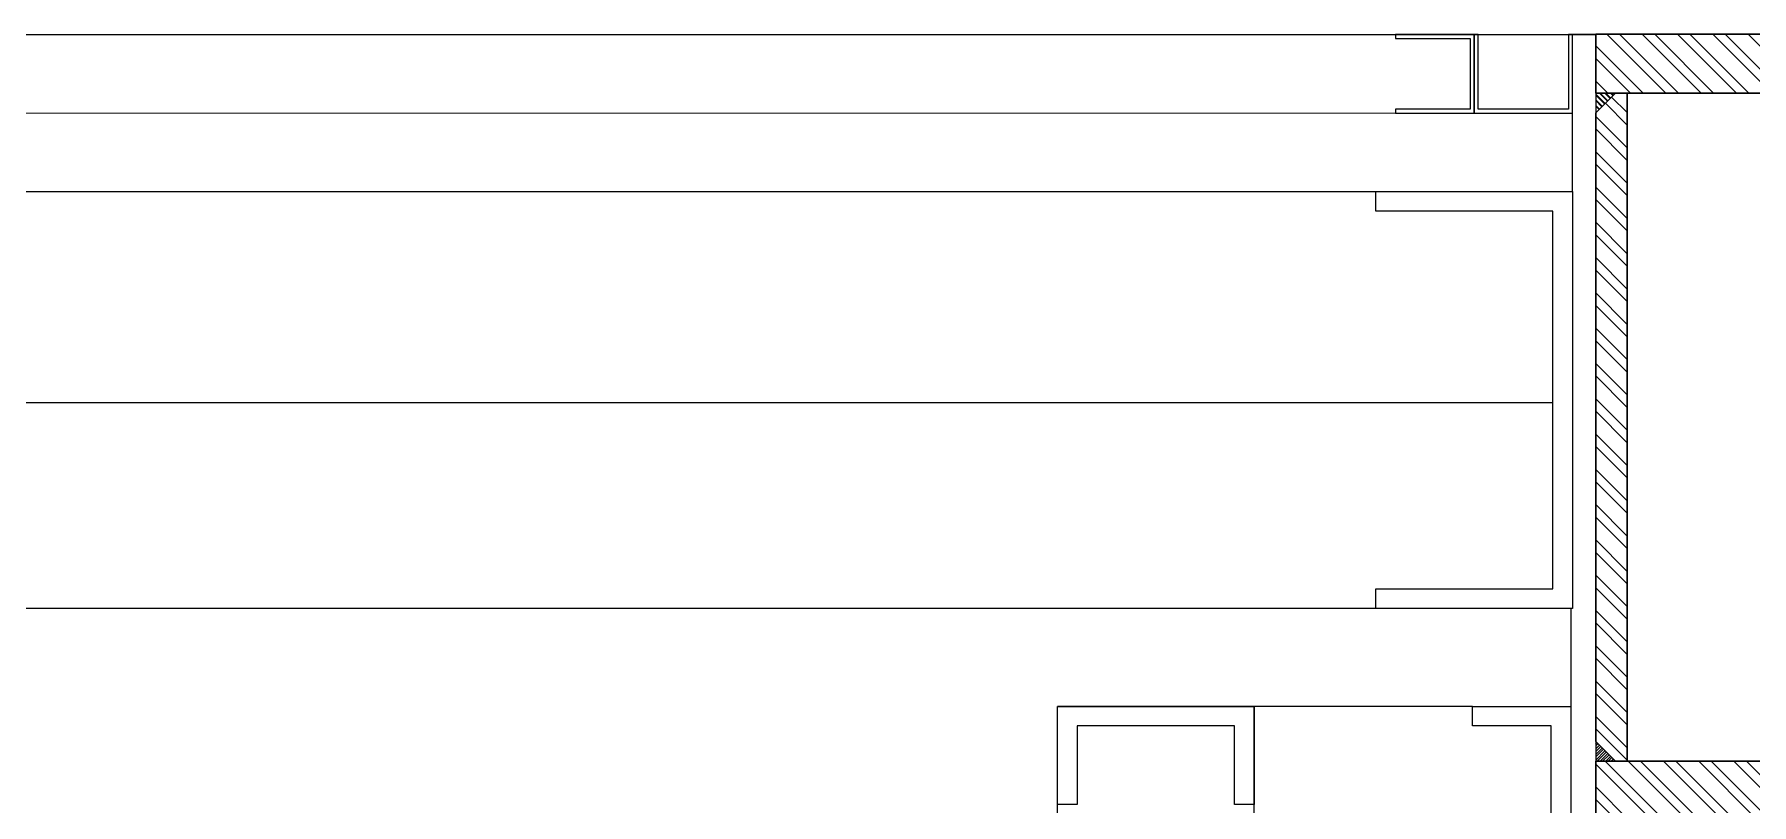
# Model space of a CAD drawing. Header units: centimetres. Extents: x -20963 to 233486, y -95276 to 159172.
# Drawn here: x 105490.55 to 105534.25, y 31753.75 to 31773.35 of the extents above; entities that cross this region are included whole.
import ezdxf

# ---------------------------------------------------------------- set-up
doc = ezdxf.new("R2010")
doc.units = ezdxf.units.CM
doc.header["$LTSCALE"] = 10
doc.header["$MEASUREMENT"] = 0
doc.linetypes.add('DASHDOT2', pattern=[0.5, 0.25, -0.125, 0, -0.125])
for name, color, linetype in [('006 plans$0$$glazing$0$$WALL SECTION$0$External Wall Details$0$A-DETL-INSL', 8, 'Continuous'), ('006 plans$0$$glazing$0$isocab panels', 5, 'Continuous'), ('006 plans$0$$glazing$0$steel', 7, 'Continuous'), ('A-MA-DEMISE LINE', 10, 'DASHDOT2'), ('LP-DIMENSION_INT_100', 51, 'Continuous')]:
    doc.layers.add(name, color=color, linetype=linetype)
for name, color, linetype, lineweight in [('006 plans$0$$glazing$0$A-LIN-30', 2, 'Continuous', 30), ('006 plans$0$$glazing$0$Hatch_steel', 33, 'Continuous', 30), ('006 plans$0$A-DOOR', 5, 'Continuous', 13)]:
    doc.layers.add(name, color=color, linetype=linetype, lineweight=lineweight)
doc.linetypes.add('006 plans$0$$glazing$0$$WALL SECTION$0$External Wall Details$0$BATTING', pattern='A,0.00254,-2.54,[134,ltypeshp.shx,S=2.54,R=0,X=-2.54,Y=0],-5.08,[134,ltypeshp.shx,S=2.54,R=180,X=2.54,Y=0],-2.54', length=10.16254)

# ---------------------------------------------------------------- blocks, each defined once
blk = doc.blocks.new('006 plans$0$$glazing$0$SPF2_MULLION')
at = {"layer": '006 plans$0$$glazing$0$Hatch_steel'}
h = blk.add_hatch(dxfattribs=at)
h.set_pattern_fill('_USER', color=256, angle=135, style=0, pattern_type=0)
h.set_pattern_definition([(45.00000000000001, (2569.187130626291, -1530.774650389794), (0.7071067811865476, -0.7071067811865475), [])])
h.paths.add_polyline_path([(34.65540718240663, -66.06982391170459), (39.65540718240663, -66.06982391170459), (39.65540718240663, -71.06982391170459)])
h = blk.add_hatch(dxfattribs=at)
h.set_pattern_fill('_USER', color=256, angle=135, style=0, pattern_type=0)
h.set_pattern_definition([(315, (2569.187130626291, 1228.635002566385), (0.7071067811865476, 0.7071067811865475), [])])
h.paths.add_polyline_path([(34.65540718240663, -236.0698239117046), (39.65540718240663, -236.0698239117046), (39.65540718240663, -231.0698239117046)])
at = {"layer": '006 plans$0$$glazing$0$steel'}
for p, q in [((39.65540718240663, -71.06982391170459), (39.65540718240663, -66.06982391170459)), ((39.65540718240663, -236.0698239117046), (39.65540718240663, -231.0698239117046))]:
    blk.add_line(p, q, dxfattribs=at)
for points in [[(-40.34459281759337, -66.06982391170459), (39.65540718240663, -66.06982391170459), (39.65540718240663, -51.06982391170459), (-40.34459281759337, -51.06982391170459)], [(34.65540718240663, -236.0698239117046), (31.65540718240663, -236.0698239117046), (31.65540718240663, -66.06982391170459), (34.65540718240663, -66.06982391170459), (39.65540718240663, -71.06982391170459), (39.65540718240663, -231.0698239117046)], [(-40.34459281759337, -251.0698239117046), (39.65540718240663, -251.0698239117046), (39.65540718240663, -236.0698239117046), (-40.34459281759337, -236.0698239117046)]]:
    blk.add_lwpolyline(points, close=True, dxfattribs=at)
blk = doc.blocks.new('006 plans$0$$glazing$0$SPF1_MULLION')
at = {"layer": '006 plans$0$$glazing$0$Hatch_steel'}
h = blk.add_hatch(dxfattribs=at)
h.set_pattern_fill('STEEL', color=256, scale=2, style=0)
h.set_pattern_definition([(45, (0, 0), (-4.490128060534576, 4.490128060534577), []), (45, (0, 3.175), (-4.490128060534576, 4.490128060534577), [])])
h.paths.add_polyline_path([(39.65540718235297, -51.0698242604501), (-40.34459281764703, -51.0698242604501), (-40.34459281764703, -66.0698242604501), (39.65540718235297, -66.0698242604501)])
h.paths.add_polyline_path([(39.65540718235297, -71.0698242604501), (34.65540718235297, -66.0698242604501), (31.65540718235297, -66.0698242604501), (31.65540718235297, -236.0698242604501), (34.65540718235297, -236.0698242604501), (39.65540718235297, -231.0698242604501)])
h.paths.add_polyline_path([(39.65540718235297, -236.0698242604501), (-40.34459281764703, -236.0698242604501), (-40.34459281764703, -251.0698242604501), (39.65540718235297, -251.0698242604501)])
h.paths.add_polyline_path([(-32.34459281764703, -66.0698242604501), (-35.34459281764703, -66.0698242604501), (-40.34459281764703, -71.0698242604501), (-40.34459281764703, -231.0698242604501), (-35.34459281764703, -236.0698242604501), (-32.34459281764702, -236.0698242604501)])
h = blk.add_hatch(dxfattribs=at)
h.set_pattern_fill('_USER', color=256, angle=135, style=0, pattern_type=0)
h.set_pattern_definition([(135, (-2569.876316261622, -1530.774650738527), (-0.7071067811865476, -0.7071067811865475), [])])
h.paths.add_polyline_path([(-35.34459281764703, -66.0698242604501), (-40.34459281764703, -66.0698242604501), (-40.34459281764703, -71.0698242604501)])
h = blk.add_hatch(dxfattribs=at)
h.set_pattern_fill('_USER', color=256, angle=135, style=0, pattern_type=0)
h.set_pattern_definition([(225, (-2569.876316261622, 1228.635002217627), (-0.7071067811865476, 0.7071067811865475), [])])
h.paths.add_polyline_path([(-35.34459281764703, -236.0698242604501), (-40.34459281764703, -236.0698242604501), (-40.34459281764703, -231.0698242604501)])
at = {"layer": '006 plans$0$$glazing$0$steel'}
for p, q in [((-40.34459281764703, -71.0698242604501), (-40.34459281764703, -66.0698242604501)), ((-40.34459281764703, -236.0698242604501), (-40.34459281764703, -231.0698242604501))]:
    blk.add_line(p, q, dxfattribs=at)
for points in [[(-40.34459281764703, -66.0698242604501), (39.65540718235297, -66.0698242604501), (39.65540718235297, -51.0698242604501), (-40.34459281764703, -51.0698242604501)], [(-32.34459281764703, -236.0698242604501), (-35.34459281764703, -236.0698242604501), (-40.34459281764703, -231.0698242604501), (-40.34459281764703, -71.0698242604501), (-35.34459281764703, -66.0698242604501), (-32.34459281764703, -66.0698242604501)], [(-40.34459281764703, -251.0698242604501), (39.65540718235297, -251.0698242604501), (39.65540718235297, -236.0698242604501), (-40.34459281764703, -236.0698242604501)]]:
    blk.add_lwpolyline(points, close=True, dxfattribs=at)
blk = doc.blocks.new('gfgf')
at = {"layer": '006 plans$0$$glazing$0$$WALL SECTION$0$External Wall Details$0$A-DETL-INSL', "linetype": '006 plans$0$$glazing$0$$WALL SECTION$0$External Wall Details$0$BATTING', "ltscale": 5}
blk.add_lwpolyline([(391357.4268368837, 244957.2620380765), (390440.7668066017, 244957.261929828), (390440.7668820213, 244150.8505581327)], dxfattribs=at)
at = {"layer": '006 plans$0$$glazing$0$A-LIN-30', "color": 30}
blk.add_line((391362.4274640969, 245051.0247721791), (391368.3766191558, 245051.0247721791), dxfattribs=at)
at = {"layer": '006 plans$0$$glazing$0$isocab panels'}
blk.add_line((391362.0320263382, 244904.9549479173), (391362.0320263382, 244832.754947918), dxfattribs=at)
for points in [[(390346.9997971288, 244145.8505581327), (390346.9997971288, 245051.0290897997), (391362.4274640969, 245051.0247721791)], [(391362.4268305764, 245011.0306063717), (391362.4274640969, 245051.0247721791)], [(390366.9997971288, 244145.8505581327), (390366.9997971288, 245031.0290047591), (391362.4273790565, 245031.0247721793)], [(390386.9997971288, 244145.8505581327), (390386.9997971288, 245011.0289197185), (391362.427294016, 245011.0247721795)], [(391312.4268311629, 245006.0306005065), (391312.4268305764, 245011.0306005065), (391362.4268305764, 245011.0306063717), (391362.4268430189, 244904.9604524457), (391312.4268430189, 244904.9604465804), (391312.4268424324, 244909.9604465804), (391357.4268424324, 244909.9604518592), (391357.4268311629, 245006.0306057852), (391312.4268311629, 245006.0306005065)], [(391236.3906196289, 244855.0258881307), (391231.3906196289, 244855.0258881307), (391231.3906196289, 244880.0258881307), (391281.460773555, 244880.0258881307), (391281.460773555, 244855.0258881307), (391276.460773555, 244855.0258881307), (391276.460773555, 244875.0258881307), (391236.3906196289, 244875.0258881307), (391236.3906196289, 244855.0258881307)], [(391337.0320263382, 244875.0258881307), (391337.0320263382, 244880.0258881307), (391362.0320263382, 244880.0258881307), (391362.0320263382, 244829.9557342046), (391337.0320263382, 244829.9557342046), (391337.0320263382, 244834.9557342046), (391357.0320263382, 244834.9557342046), (391357.0320263382, 244875.0258881307), (391337.0320263382, 244875.0258881307)]]:
    blk.add_lwpolyline(points, dxfattribs=at)
at = {"layer": '006 plans$0$A-DOOR'}
for p, q in [((391362.4268430189, 244904.9604524457), (390493.0720468782, 244904.9604524457)), ((391337.0320263382, 244880.0258881307), (391231.3906196289, 244880.0258881307)), ((391231.3906196289, 244579.955038384), (391231.3906196289, 244880.0258881307)), ((391281.460773555, 244829.9557342045), (391281.460773555, 244880.0258881307))]:
    blk.add_line(p, q, dxfattribs=at)
for points in [[(391317.4274640963, 245031.0251505609), (391337.4274640969, 245031.0251505609), (391337.4274640969, 245051.0251505617), (391317.4274640963, 245051.0251505617), (391317.4274640963, 245050.0251505617), (391336.4274640969, 245050.0251505617), (391336.4274640969, 245032.0251505609), (391317.4274640963, 245032.0251505609), (391317.4274640963, 245031.0251505609)], [(391337.4274640969, 245051.0251505616), (391337.4274640969, 245031.025150561), (391362.4274640969, 245031.025150561), (391362.4274640969, 245051.0251505616), (391361.4274640969, 245051.0251505616), (391361.4274640969, 245032.025150561), (391338.4274640969, 245032.025150561), (391338.4274640969, 245051.0247721791), (391337.4274640969, 245051.0247721791)]]:
    blk.add_lwpolyline(points, dxfattribs=at)
at = {"color": 1, "rotation": 180}
blk.add_blockref('006 plans$0$$glazing$0$SPF2_MULLION', (391408.0320263382, 244799.99926847), dxfattribs=at)
at = {"extrusion": (0, 0, -1), "zscale": -1, "rotation": 179.9995241746047}
blk.add_blockref('006 plans$0$$glazing$0$SPF1_MULLION', (-391408.723297038, 244799.9992709917), dxfattribs=at)
blk = doc.blocks.new('PLAN')
at = {"layer": 'A-MA-DEMISE LINE', "color": 4, "xscale": 0.1, "yscale": 0.1, "zscale": 0.1}
blk.add_blockref('gfgf', (62317.38110199603, 7268.244242211797, -1.122847812e-07), dxfattribs=at)

msp = doc.modelspace()

# ---------------------------------------------------------------- block references
at = {"layer": 'LP-DIMENSION_INT_100', "color": 2}
msp.add_blockref('PLAN', (4076.066850585368, 0), dxfattribs=at)

doc.saveas('drawing.dxf')
